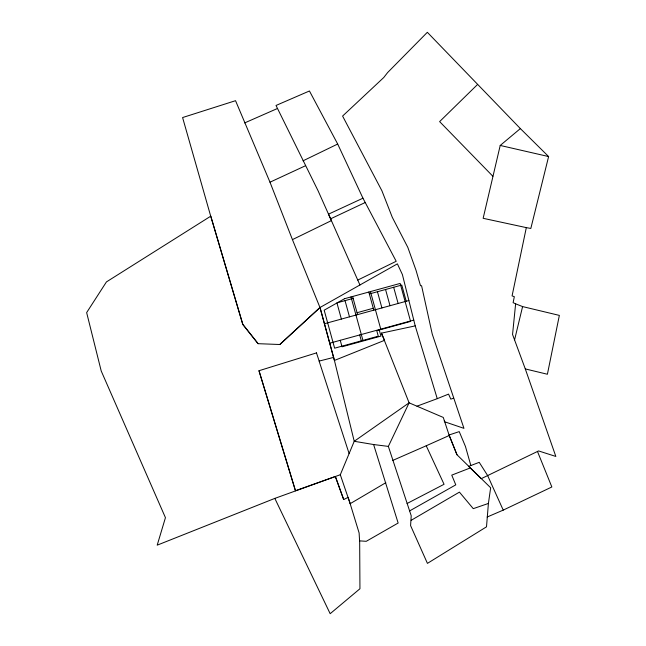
<?xml version="1.0" encoding="UTF-8"?>
<svg xmlns="http://www.w3.org/2000/svg" width="646" height="646" viewBox="0 0 646 646"><rect width="100%" height="100%" fill="white"/><g stroke="black" fill="none" stroke-linecap="round" stroke-linejoin="round"><path stroke-width="0.97" d="M359.669 540.855L359.943 588.756L330.171 613.7L274.825 498.397L157.204 545.159L165.441 517.672L101.228 371.03L86.645 312.599L106.437 281.914L210.79 216.152L242.839 324.389L258.125 343.672M416.969 406.189L437.253 398.671L415.217 325.883L381.382 333.142L384.58 340.321L334.426 360.452L319.972 307.52L292.436 239.626L269.988 182.196L235.54 100.687L182.592 117.548L210.709 216.168L242.759 324.405L258.045 343.68L279.839 344.512L320.053 307.504L334.426 360.452L354.226 441.283L373.614 444.537L398.146 523.034L366.258 541.3L359.588 540.872L359.111 532.942L350.164 503.694L340.305 474.737L354.226 441.283L409.104 402.829L443.277 417.437L449.236 435.493L456.98 454.752L490.653 487.77L488.408 503.444L486.503 526.829L427.434 563.377L410.581 525.594L411.219 515.791L388.359 446.402L409.104 402.829L381.479 333.126M444.246 420.885L444.537 421.741L463.949 428.355L432.247 334.103L421.572 285.726L420.514 285.718L415.992 270.198L407.828 247.394L392.292 217.314L381.907 190.764L342.59 116.062L383.756 77.52L387.6 72.586L427.345 32.3L520.361 128.594L548.615 156.558L530.826 228.458L526.32 227.618L512.076 295.9L514.321 296.675L513.126 302.675L515.621 303.822L512.553 334.466L525.287 368.914L555.835 456.447L538.602 450.932L481.246 478.67L468.616 466.388L479.227 462.334L487.593 475.472L503.226 510.114L487.149 517.026M520.361 128.594L500.214 145.455L483.143 218.308L526.32 227.618M514.587 339.844L522.59 306.584L515.621 303.822M477.596 84.448L439.627 121.609L492.866 176.261M279.75 344.528L319.972 307.52L397.395 263.851L402.401 274.582L415.217 325.883M350.164 503.694L385.799 482.707M411.195 520.296L459.427 492.123L473.268 508.66L488.408 503.444M409.677 510.881L455.777 484.855L451.748 475.133L470.191 467.97M407.069 503.509L444.06 484.29L426.223 445.772L392.582 460.501M357.755 280.081L396.2 261.291L362.955 198.201L337.688 144.042L309.442 90.981L276.02 105.459L318.066 190.764L331.398 220.617L292.436 239.626M303.055 160.814L337.688 144.042M503.226 510.114L551.846 486.979L537.44 451.368M359.927 284.983L330.599 218.824L365.216 202.513M269.988 182.196L305.469 165.747M362.955 198.201L328.515 214.157L330.599 218.824M426.223 445.772L449.236 435.493M244.672 122.91L277.473 108.488M437.253 398.671L448.566 394.108L450.819 399.139L453.629 398.154M274.825 498.397L335.403 476.498L343.72 499.544M340.305 474.737L295.416 490.726L258.941 370.739L316.556 352.877M353.136 298.404L336.929 302.861L341.379 319.076M369.35 293.954L401.772 285.039L406.221 301.254M357.068 312.704L373.275 308.255M324.397 323.735L408.886 300.527M329.718 343.196L413.771 320.101M333.683 357.391L319.108 361.09L349.106 453.581M373.614 444.537L388.359 446.402M500.214 145.455L548.615 156.558M522.59 306.584L559.355 315.401L547.404 374.252L525.287 368.914M456.98 454.752L449.067 434.992L459.233 431.617L465.459 446.475L470.797 465.33M335.322 476.514L343.64 499.56L348.105 497.38L350.245 503.678M316.467 352.886L319.189 361.082M259.03 370.723L295.497 490.71M393.664 287.268L398.122 303.483M385.557 289.497L390.014 305.711M377.45 291.726L381.907 307.932M370.441 291.596L380.882 329.573M368.826 292.04L373.8 310.161M379.145 329.613L380.93 336.098L342.025 346.789L340.24 340.305M352.611 296.498L357.593 314.618M350.988 296.942L362.931 340.41M359.693 334.959L361.477 341.443M345.029 300.632L349.486 316.847M344.512 298.718L324.179 310.185L334.628 348.186L378.281 336.195L376.771 330.695L410.581 321.409L400.149 283.433L344.512 298.718"/></g></svg>
